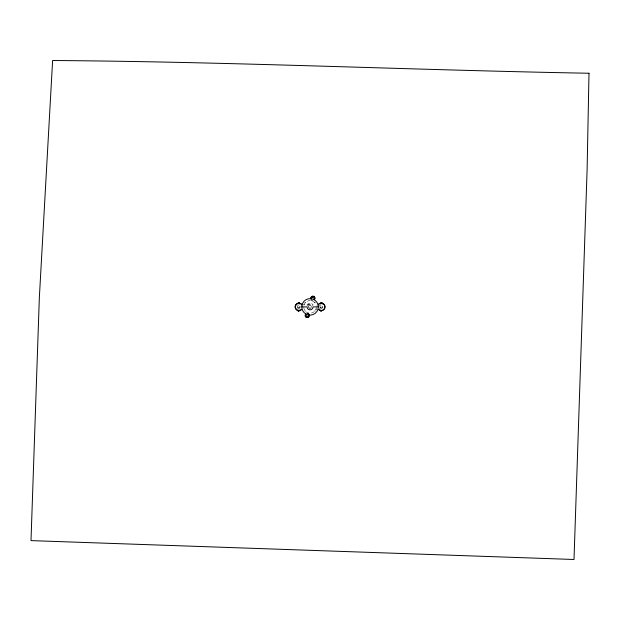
<?xml version="1.0" encoding="UTF-8"?>
<svg xmlns="http://www.w3.org/2000/svg" width="620" height="620" viewBox="0 0 620 620"><rect width="100%" height="100%" fill="white"/><g stroke="black" fill="none" stroke-linecap="round" stroke-linejoin="round"><path stroke-width="0.46" stroke-dasharray="3.1 2.33" d="M303.823 304.063L304.18 304.676L303.436 304.575M312.41 300.568L311.372 299.956M316.177 309.69L315.999 309.008L316.68 309.194M311.69 299.832L312.116 300.08M316.386 306.885A6.332 6.332 0 0 1 310.054 313.216A6.332 6.332 0 0 1 303.722 306.885M303.94 305.242A6.332 6.332 0 0 1 316.169 305.242M310.697 307.993A1.279 1.279 0 0 1 308.776 306.993A1.279 1.279 0 0 1 310.496 305.675A1.279 1.279 0 0 1 310.961 307.791M307.791 305.575A2.619 2.619 0 0 1 312.325 305.575M307.497 305.404A2.953 2.953 0 0 1 312.62 305.404M306.877 305.048A3.674 3.674 0 0 1 313.232 305.048M310.868 308.287A1.62 1.62 0 0 1 310.473 308.45M309.636 308.45A1.62 1.62 0 0 1 309.24 308.287M308.651 307.698A1.62 1.62 0 0 1 308.489 307.303M308.489 306.466A1.62 1.62 0 0 1 311.457 306.071M300.072 308.985A2.426 2.426 0 0 1 299.483 309.233M298.228 309.233A2.426 2.426 0 0 1 297.639 308.985M297.135 308.605A2.426 2.426 0 0 1 296.755 308.101M296.755 305.668A2.426 2.426 0 0 1 297.135 305.164M297.639 304.784A2.426 2.426 0 0 1 298.228 304.536M299.483 304.536A2.426 2.426 0 0 1 300.072 304.784M322.47 308.985A2.426 2.426 0 0 1 321.888 309.233M320.625 309.233A2.426 2.426 0 0 1 320.044 308.985M319.54 308.605A2.426 2.426 0 0 1 319.153 308.101M319.153 305.668A2.426 2.426 0 0 1 319.54 305.164M320.044 304.784A2.426 2.426 0 0 1 320.625 304.536M321.888 304.536A2.426 2.426 0 0 1 322.47 304.784M312.426 300.491A1.496 1.496 0 0 1 311.434 299.91M304.885 302.723L305.335 302.847L304.885 302.723M314.782 310.922L315.224 311.046L314.782 310.922M304.885 310.922L305.335 311.046L304.885 310.922M314.782 302.723L315.224 302.847L314.782 302.723M308.094 313.309L307.698 313.201A1.581 1.581 0 0 1 308.737 313.813L308.094 313.309M308.001 313.689L307.528 313.557A2.054 2.023 18.1 0 1 308.466 313.999L308.001 313.689M307.931 313.883L307.474 313.759A1.875 1.845 18.1 0 1 307.931 313.89M298.336 307.784A1.039 1.039 0 0 0 299.894 306.885A1.039 1.039 0 0 0 298.336 305.986A1.039 1.039 0 0 0 298.336 307.784M298.158 308.094A1.395 1.395 0 0 0 300.251 306.885A1.395 1.395 0 0 0 298.158 305.675A1.395 1.395 0 0 0 298.158 308.094M320.734 307.784A1.039 1.039 0 0 0 322.299 306.885A1.039 1.039 0 0 0 320.734 305.986A1.039 1.039 0 0 0 320.734 307.784M320.555 308.094A1.395 1.395 0 0 0 322.656 306.885A1.395 1.395 0 0 0 320.555 305.675A1.395 1.395 0 0 0 320.555 308.094"/><path stroke-width="0.93" d="M321.199 310.659L321.253 311.124L321.253 310.651A3.767 3.767 0 0 0 325.027 306.885A3.767 3.767 0 0 0 321.253 303.118L321.253 302.645L321.253 303.118M298.856 303.118L298.856 302.645L298.856 303.118A3.767 3.767 0 0 0 295.089 306.885A3.767 3.767 0 0 0 298.856 310.651L298.856 311.124L298.856 310.651M301.793 306.885L307.117 306.885A2.937 2.937 0 0 0 310.054 309.822A2.937 2.937 0 0 0 312.992 306.885L318.316 306.885A8.261 8.261 0 0 1 305.923 314.038A8.261 8.261 0 0 1 305.923 299.731A8.261 8.261 0 0 1 318.316 306.885M301.522 309.55A3.767 3.767 0 0 1 299.832 310.527M300.739 303.622A3.767 3.767 0 0 1 301.522 304.219M301.413 309.442A3.619 3.619 0 0 1 299.793 310.38M298.856 310.504A3.619 3.619 0 0 1 297.05 303.754M297.918 303.389A3.619 3.619 0 0 1 298.856 303.265M300.661 303.754A3.619 3.619 0 0 1 301.987 305.079M320.284 310.527A3.767 3.767 0 0 1 318.595 309.55M318.595 304.219A3.767 3.767 0 0 1 320.284 303.242M323.067 303.754A3.619 3.619 0 0 1 323.067 310.015M322.191 310.38A3.619 3.619 0 0 1 321.253 310.504M320.323 310.38A3.619 3.619 0 0 1 318.696 309.442M318.122 305.079A3.619 3.619 0 0 1 320.323 303.389M321.253 303.265A3.619 3.619 0 0 1 322.191 303.389M311.062 299.197A1.581 1.581 0 0 1 312.844 297.445A1.581 1.581 0 0 1 314.084 299.615A1.875 1.845 18.1 0 0 314.387 297.073A1.875 1.845 18.1 0 0 311.767 296.701M311.007 298.933A2.054 2.023 18.1 0 1 311.961 296.376A2.054 2.023 18.1 0 1 314.635 297.112A2.054 2.023 18.1 0 1 314.146 299.801M311.046 298.398A1.875 1.845 18.1 0 1 311.418 297.034M309.047 314.572A1.581 1.581 0 0 1 307.474 316.339A1.581 1.581 0 0 1 305.916 314.549M309.109 314.836A2.054 2.023 18.1 0 1 308.156 317.394A2.054 2.023 18.1 0 1 305.482 316.657A2.054 2.023 18.1 0 1 305.97 313.968M309.062 315.851A1.875 1.845 18.1 0 1 305.358 315.812M305.358 315.324A1.875 1.845 18.1 0 1 306.079 314.108M589 73.245L587.109 169.593L574.004 559.488L31 540.617L39.331 297.98L52.615 60.512C231.462 61.744 410.184 69.99 589 73.245M299.638 302.893L298.073 303.219L299.638 302.893M322.044 302.893L320.478 303.219L322.044 302.893M299.638 310.55L298.073 310.876L299.638 310.55M322.044 310.55L320.478 310.876L322.044 310.55"/></g></svg>
